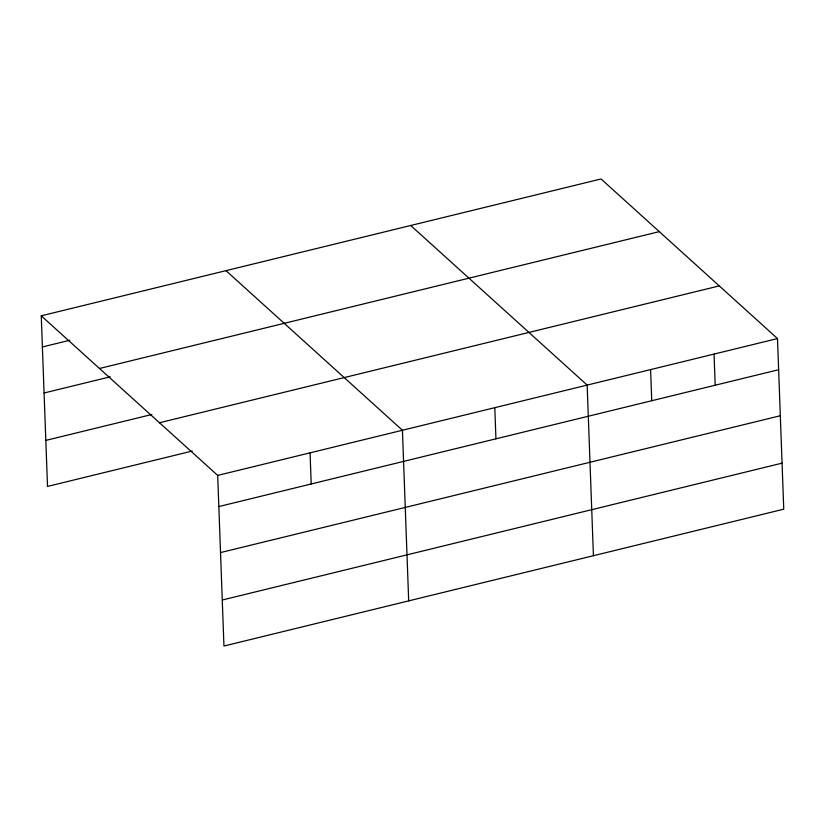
<?xml version="1.0" encoding="UTF-8"?>
<svg xmlns="http://www.w3.org/2000/svg" width="825" height="825" viewBox="0 0 825 825"><rect width="100%" height="100%" fill="white"/><g stroke="black" fill="none" stroke-linecap="round" stroke-linejoin="round"><path stroke-width="1.24" d="M41.25 315.82L601.054 178.963L777.49 338.57L783.75 509.18L223.946 646.037L217.697 475.417L41.25 315.82L47.51 486.43L192.297 451.038M42.395 346.964L69.857 340.251M99.474 368.486L659.278 231.639M44.076 392.989L110.23 376.819M45.818 440.406L151.913 414.47M159.462 422.751L719.266 285.904M217.697 475.417L777.49 338.57M218.831 506.56L778.635 369.713M220.523 552.585L780.326 415.738M222.265 600.012L782.059 463.155M410.716 225.493L587.163 385.1L593.423 555.71M225.988 270.652L402.425 430.258L408.684 600.868M714.048 354.08L715.192 385.223M650.605 369.59L651.75 400.733M494.794 407.674L495.938 438.817M310.056 452.832L311.2 483.976"/></g></svg>
